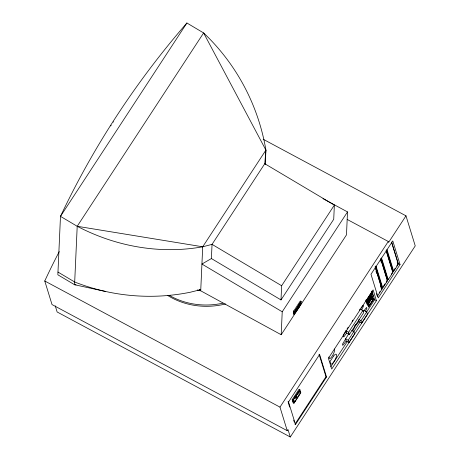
<?xml version="1.0" encoding="UTF-8"?>
<svg xmlns="http://www.w3.org/2000/svg" width="460" height="460" viewBox="0 0 460 460"><rect width="100%" height="100%" fill="white"/><g stroke="black" fill="none" stroke-linecap="round" stroke-linejoin="round"><path stroke-width="0.69" d="M76.004 284.786L74.572 284.734L57.851 274.792L60.484 216.349L186.898 23L203.619 32.942L77.205 226.285L74.572 284.734L105.3 291.404M322.989 198.662L347.513 211.922L346.478 234.876L281.186 334.736L200.721 290.806L202.705 246.796L265.914 150.121L203.619 32.942A204.89 199.358 73.4 0 1 265.914 150.121L265.259 164.617M281.186 334.736L282.227 311.782L201.928 264.051L211.399 258.555L212.043 244.363L264.77 163.714L265.914 150.121M211.399 258.555L280.997 299.926L281.641 285.735L334.368 205.085L264.77 163.714M293.434 311.506L293.319 313.996L294.153 314.49L301.041 303.951L301.156 301.461L300.322 300.966L293.434 311.506L294.262 312.001L294.153 314.49M294.515 313.323L294.59 311.667L300.8 302.168C300.598 306.509 296.884 309.965 294.515 313.323L293.325 312.616M295.803 309.758L295.786 310.069L296.332 308.942M298.229 306.026L298.218 306.337L298.764 305.21M334.368 205.085L333.724 219.276L280.997 299.926M299.546 394.473L300.236 392.466L299.604 390.408L293.394 399.907L294.026 401.965L295.119 401.247L299.546 394.473L297.183 393.208M365.24 311.644L366.925 308.257L366.66 307.395L363.199 311.615M361.52 310.028L363.469 306.297L363.17 305.331L361.014 307.912M352.544 331.16L355.114 326.537L354.758 325.381M343.781 334.282L345.891 330.757L348.645 332.241L349.364 334.564L363.624 312.748L362.911 310.425L360.151 308.942L359.381 310.126M113.195 122.147L113.413 121.814M110.745 125.902L111.13 125.304M282.227 311.782L347.513 211.922M294.262 312.001L301.156 301.461M263.189 139.259L405.984 215.832L415.236 245.893L290.289 437L287.994 429.542L287.236 430.704L279.979 407.129L388.28 241.477L347.179 219.437M405.984 215.832L388.579 242.454L388.28 241.477M295.481 424.499L288.541 401.959L319.596 354.464L326.531 377.004L295.481 424.499L294.94 424.212L325.99 376.717L319.056 354.177M292.169 399.751L299.058 389.212L299.88 389.654L300.834 392.748L293.94 403.282L293.118 402.845L292.169 399.751L292.991 400.194L293.94 403.282M292.991 400.194L299.88 389.654M296.924 396.261L296.51 397.463L296.924 396.261L295.837 395.68M347.047 328.992L348.203 327.221M352.061 321.327L352.831 320.148M371.853 291.991L373.1 296.05L367.557 304.526L366.309 300.466L371.853 291.991L371.26 291.674M366.689 300.414L371.3 293.365L371.691 294.641L367.086 301.691L366.689 300.414L366.097 300.098M366.879 300.788L371.099 294.325L371.691 294.641M367.356 303.071L371.714 296.401L372.307 296.717L367.948 303.387L367.58 302.203L371.939 295.533L372.307 296.717M348.645 332.241L362.911 310.425M368.443 301.95L369.553 300.253M348.893 333.494L342.418 344.304L342.757 345.402L346.173 341.078L345.454 338.755L348.214 340.233L348.927 342.556L354.66 333.793L353.941 331.47L351.739 330.286M369.759 302.352L368.483 304.307L369.029 306.09L373.077 299.897L372.531 298.115L371.381 299.874A1.593 0.471 -61.8 0 0 370.432 300.656A1.593 0.471 -61.8 0 0 369.759 302.358M373.508 299.609L372.33 296.573L373.508 299.609L368.713 306.941L368.42 306.785L370.265 303.962M371.001 302.835L372.105 301.145M330.734 366.89L347.202 341.699M348.214 340.233L360.145 321.908M363.964 310.442L366.723 311.926L367.436 314.249L361.704 323.012L360.991 320.689L374.653 299.713L371.962 290.956M379.195 292.767L379.971 291.577M382.697 287.408L381.921 288.604L375.274 266.995M383.473 286.218L385.031 283.837M386.199 282.055L388.148 279.076M391.259 274.315L395.151 268.358M396.71 265.978L397.877 264.189M377.315 296.332L381.972 289.208L375.09 266.829M375.55 266.006L382.225 287.707L382.766 288L387.423 280.87L380.748 259.17M381.208 258.353L387.676 279.375L388.211 279.663L392.874 272.538L386.193 250.838M386.659 250.016L393.122 271.038L393.662 271.325L398.32 264.201L391.644 242.5M376.441 300.667L331.735 369.046L328.417 358.271L373.123 289.892L376.441 300.667L374.653 299.713M400.05 264.552L378.252 297.896L370.984 274.263L392.782 240.919L400.05 264.552L398.268 263.597L391.621 241.989M345.891 330.757L346.604 333.086L343.999 336.726A3.668 1.087 -61.8 0 1 343.43 334.874M358.593 320.373L358.949 321.534L355.77 325.433L355.459 324.415M186.898 23A901.433 857.457 2.6 0 0 60.484 216.349L77.205 226.285A204.89 187.289 52.3 0 0 202.705 246.796L212.043 244.363L281.641 285.735M199.341 289.564L200.773 289.622L190.359 292.221A194.798 185.299 2.6 0 1 74.692 282.003L57.971 272.067M77.205 226.285L202.705 246.796M197.242 289.967L200.721 290.806M386.883 280.583L387.423 280.87M381.432 288.92L381.972 289.208M371.53 299.063L373.077 299.897M365.717 300.15L366.309 300.466M367.557 304.526L366.965 304.209L365.924 300.828M358.783 319.504L360.991 320.689M358.949 321.534L361.704 323.012M346.604 333.086L349.364 334.564M346.173 341.078L348.927 342.556M325.99 376.717L326.531 377.004M298.465 391.512L300.236 392.466M295.303 396.497L296.389 397.078M294.877 396.589L296.51 397.463M293.348 400.298L295.119 401.247M292.847 401.327L294.026 401.965M288.006 401.666L288.541 401.959M59.254 251.62A709.717 650.359 -17.1 0 0 44.764 280.991L279.979 407.129M287.236 430.704L52.02 304.572L44.764 280.991M290.289 437L57.138 311.978L55.263 305.871M299.535 303.117L300.725 303.83M298.62 305.003L299.811 305.71M293.399 310.96L294.59 311.667M294.193 311.776L295.383 312.484M397.158 261.878L397.785 263.913M386.986 249.625L393.662 271.325M386.17 250.326L392.817 271.929M381.535 257.962L388.211 279.663M380.719 258.658L387.366 280.267M380.627 260.239L381.254 262.275M376.09 266.294L382.766 288M376.01 271.285L376.636 273.32M380.598 286.206L381.225 288.242M376.481 293.618L377.108 295.653M368.713 306.941L367.534 303.91L368.42 306.785M328.848 357L329.245 358.288A4.128 1.225 -61.8 0 0 332.344 355.827A5.388 1.598 -61.8 0 0 334.288 349.036M288.213 402.35L289.685 407.134M293.681 420.112L294.308 422.165M223.06 303.134A72.829 66.74 -17.1 0 1 169.309 295.377M225.509 303.951A72.829 66.74 -17.1 0 1 167.842 295.567M297.034 308.516L297.022 308.827L297.568 307.7L297.034 308.516M295.389 397.336L294.975 398.538L295.389 397.336M297.815 393.599L297.401 394.801L297.815 393.599M333.655 355.948L330.044 361.474L330.677 363.544A4.876 1.449 -61.8 0 0 333.868 361.686L334.926 360.065A5.549 1.644 -61.8 0 0 336.507 354.614A5.549 1.644 -61.8 0 0 333.655 355.948"/></g></svg>
